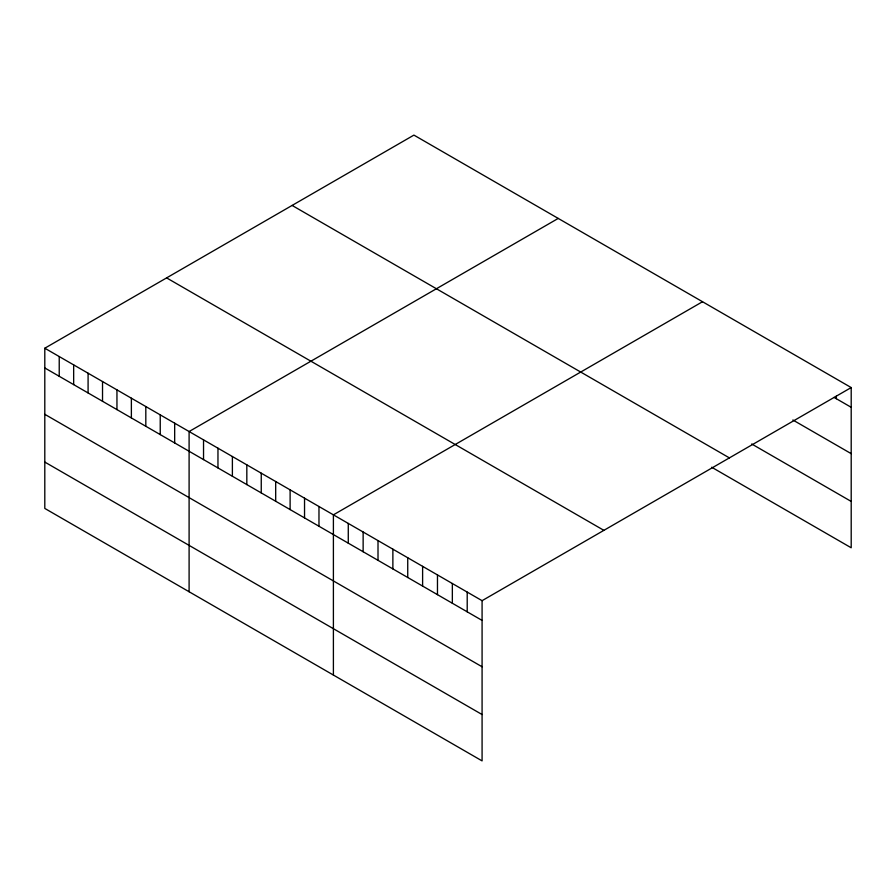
<?xml version="1.0" encoding="UTF-8"?>
<svg xmlns="http://www.w3.org/2000/svg" width="896" height="896" viewBox="0 0 896 896"><rect width="100%" height="100%" fill="white"/><g stroke="black" fill="none" stroke-linecap="round" stroke-linejoin="round"><path stroke-width="1.34" d="M44.8 348.219L482.082 600.678L482.082 760.894L44.8 508.435L44.8 348.219L413.918 135.106L851.2 387.565L851.2 547.781L711.67 467.23M558.219 218.422L189.101 431.536L189.101 591.741M702.52 301.728L333.402 514.842L333.402 675.058M482.082 600.678L851.2 387.565M834.042 397.398L851.2 407.299M792.87 419.989L851.2 453.656M751.699 443.979L851.2 501.424M292.107 205.43L729.389 457.89M166.611 277.894L603.893 530.354M44.8 367.954L482.082 620.413M44.8 414.31L482.082 666.77M44.8 462.067L482.082 714.538M836.338 396.088L836.338 398.72M467.208 592.099L467.208 611.822M452.346 583.509L452.346 603.243M437.472 574.93L437.472 594.664M422.61 566.339L422.61 586.074M407.736 557.76L407.736 577.494M392.874 549.181L392.874 568.904M378.011 540.59L378.011 560.325M363.138 532.011L363.138 551.746M348.275 523.421L348.275 543.155M318.976 506.509L318.976 526.243M304.539 498.176L304.539 517.91M290.114 489.843L290.114 509.578M275.688 481.522L275.688 501.245M261.251 473.189L261.251 492.912M246.826 464.856L246.826 484.59M232.389 456.523L232.389 476.258M217.963 448.19L217.963 467.925M203.538 439.858L203.538 459.592M174.675 423.203L174.675 442.926M160.238 414.87L160.238 434.605M145.813 406.538L145.813 426.272M131.376 398.205L131.376 417.939M116.95 389.872L116.95 409.606M102.525 381.539L102.525 401.274M88.088 373.218L88.088 392.941M73.662 364.885L73.662 384.608M59.226 356.552L59.226 376.286"/></g></svg>
